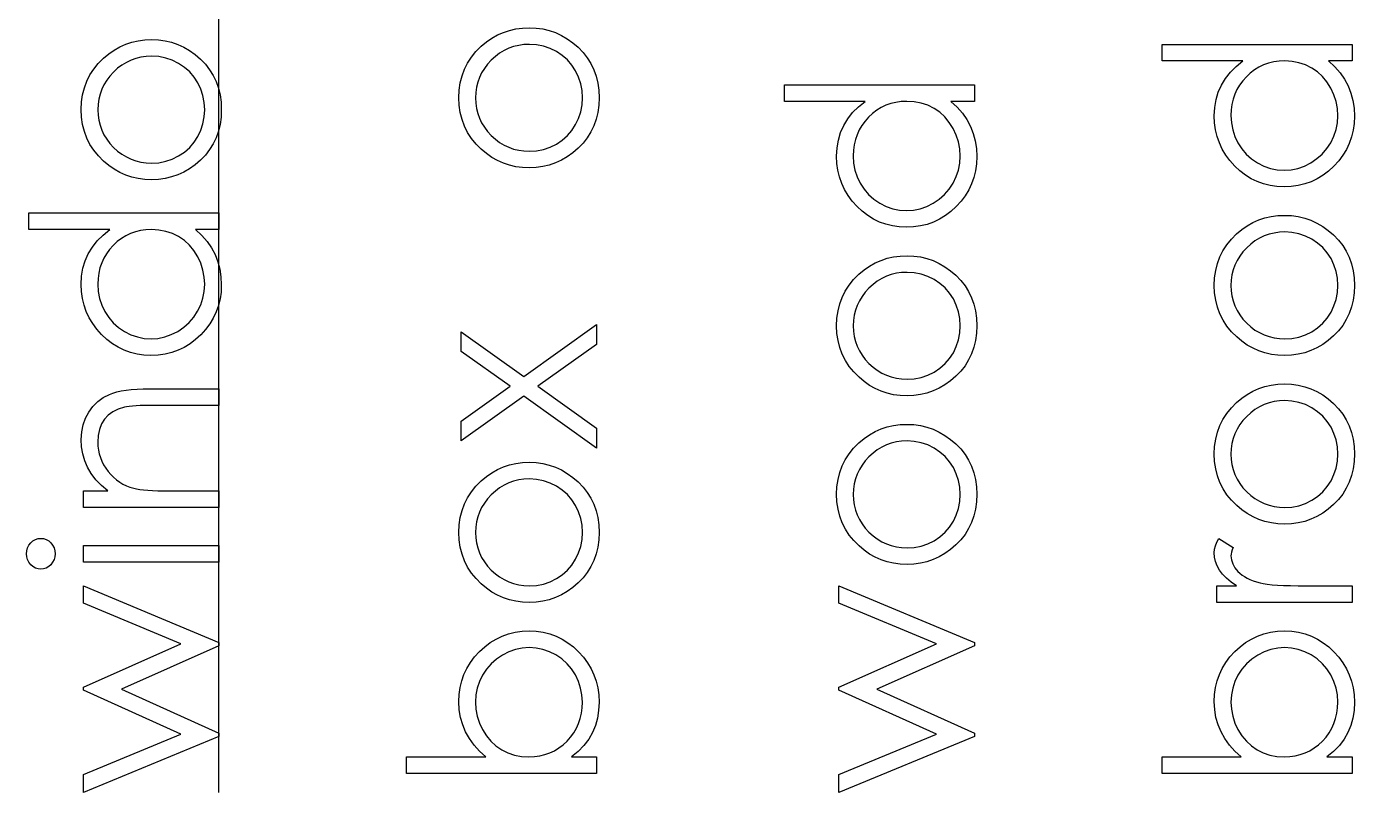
# Model space of a CAD drawing. Header units: millimetres. Extents: x -514 to -64, y 104 to 492.
# Drawn here: x -405.24 to -383.74, y 164.06 to 176.46 of the extents above; entities that cross this region are included whole.
import ezdxf

# ---------------------------------------------------------------- set-up
doc = ezdxf.new("R2010")
doc.units = ezdxf.units.MM

msp = doc.modelspace()

# ---------------------------------------------------------------- linework, layer by layer
at = {"color": 7, "linetype": 'Continuous'}
msp.add_line((-402.122, 164.056), (-402.122, 293.248), dxfattribs=at)
at = {"color": 7, "linetype": 'Continuous', "flags": 128}
for points in [[(-398.237, 175.307), (-398.232, 175.43), (-398.215, 175.547), (-398.187, 175.66), (-398.147, 175.767), (-398.096, 175.868), (-398.034, 175.964), (-397.961, 176.054), (-397.876, 176.14), (-397.876, 176.14), (-397.792, 176.21), (-397.704, 176.271), (-397.613, 176.323), (-397.517, 176.365), (-397.417, 176.398), (-397.315, 176.422), (-397.208, 176.436), (-397.097, 176.44), (-397.097, 176.44), (-396.986, 176.436), (-396.878, 176.42), (-396.774, 176.396), (-396.673, 176.361), (-396.577, 176.317), (-396.483, 176.262), (-396.393, 176.198), (-396.307, 176.123), (-396.227, 176.041), (-396.159, 175.953), (-396.101, 175.86), (-396.053, 175.761), (-396.016, 175.655), (-395.989, 175.545), (-395.974, 175.429), (-395.968, 175.307), (-395.968, 175.307), (-395.974, 175.184), (-395.989, 175.068), (-396.016, 174.957), (-396.053, 174.852), (-396.101, 174.752), (-396.159, 174.658), (-396.227, 174.571), (-396.307, 174.488), (-396.393, 174.414), (-396.483, 174.35), (-396.577, 174.295), (-396.673, 174.25), (-396.774, 174.216), (-396.878, 174.191), (-396.986, 174.176), (-397.097, 174.171), (-397.097, 174.171), (-397.207, 174.176), (-397.314, 174.19), (-397.417, 174.213), (-397.515, 174.246), (-397.611, 174.288), (-397.703, 174.34), (-397.79, 174.401), (-397.875, 174.472), (-397.875, 174.472), (-397.96, 174.557), (-398.033, 174.648), (-398.096, 174.744), (-398.147, 174.846), (-398.187, 174.953), (-398.215, 175.065), (-398.232, 175.184), (-398.238, 175.307)], [(-404.353, 175.115), (-404.348, 175.238), (-404.33, 175.355), (-404.302, 175.467), (-404.263, 175.574), (-404.212, 175.675), (-404.15, 175.771), (-404.077, 175.862), (-403.992, 175.948), (-403.992, 175.948), (-403.908, 176.018), (-403.819, 176.079), (-403.728, 176.131), (-403.632, 176.173), (-403.533, 176.206), (-403.43, 176.229), (-403.323, 176.243), (-403.212, 176.248), (-403.212, 176.248), (-403.101, 176.243), (-402.994, 176.228), (-402.89, 176.204), (-402.789, 176.169), (-402.692, 176.124), (-402.598, 176.07), (-402.509, 176.005), (-402.422, 175.931), (-402.343, 175.848), (-402.274, 175.761), (-402.216, 175.667), (-402.168, 175.568), (-402.131, 175.463), (-402.105, 175.353), (-402.089, 175.237), (-402.084, 175.115), (-402.084, 175.115), (-402.089, 174.992), (-402.105, 174.875), (-402.131, 174.765), (-402.168, 174.66), (-402.216, 174.56), (-402.274, 174.466), (-402.343, 174.378), (-402.422, 174.296), (-402.509, 174.222), (-402.598, 174.157), (-402.692, 174.103), (-402.789, 174.058), (-402.89, 174.023), (-402.994, 173.999), (-403.101, 173.984), (-403.212, 173.979), (-403.212, 173.979), (-403.322, 173.984), (-403.429, 173.997), (-403.532, 174.021), (-403.631, 174.054), (-403.726, 174.096), (-403.818, 174.148), (-403.906, 174.209), (-403.99, 174.279), (-403.99, 174.279), (-404.075, 174.365), (-404.149, 174.455), (-404.211, 174.551), (-404.262, 174.654), (-404.302, 174.761), (-404.33, 174.873), (-404.348, 174.991), (-404.353, 175.115)], [(-397.968, 175.306), (-397.964, 175.219), (-397.952, 175.134), (-397.932, 175.053), (-397.905, 174.976), (-397.869, 174.901), (-397.825, 174.829), (-397.773, 174.761), (-397.713, 174.695), (-397.647, 174.636), (-397.578, 174.584), (-397.506, 174.54), (-397.431, 174.504), (-397.352, 174.476), (-397.269, 174.457), (-397.184, 174.445), (-397.095, 174.44), (-397.095, 174.44), (-396.98, 174.448), (-396.869, 174.469), (-396.762, 174.506), (-396.659, 174.556), (-396.565, 174.619), (-396.48, 174.693), (-396.408, 174.777), (-396.348, 174.871), (-396.3, 174.972), (-396.265, 175.079), (-396.244, 175.19), (-396.238, 175.306), (-396.238, 175.306), (-396.244, 175.422), (-396.265, 175.533), (-396.3, 175.639), (-396.348, 175.74), (-396.408, 175.834), (-396.48, 175.918), (-396.565, 175.991), (-396.659, 176.054), (-396.762, 176.106), (-396.869, 176.142), (-396.98, 176.164), (-397.095, 176.171), (-397.095, 176.171), (-397.184, 176.167), (-397.269, 176.155), (-397.352, 176.135), (-397.431, 176.107), (-397.506, 176.071), (-397.578, 176.027), (-397.647, 175.975), (-397.713, 175.915), (-397.773, 175.85), (-397.825, 175.781), (-397.869, 175.71), (-397.905, 175.635), (-397.932, 175.557), (-397.952, 175.476), (-397.964, 175.392), (-397.968, 175.306)], [(-386.853, 176.171), (-383.776, 176.171), (-383.776, 176.171), (-383.776, 175.902), (-383.776, 175.902), (-384.155, 175.902), (-384.155, 175.902), (-384.054, 175.809), (-383.967, 175.711), (-383.896, 175.606), (-383.838, 175.497), (-383.794, 175.382), (-383.763, 175.262), (-383.744, 175.137), (-383.738, 175.006), (-383.738, 175.006), (-383.743, 174.89), (-383.759, 174.779), (-383.784, 174.671), (-383.821, 174.568), (-383.867, 174.469), (-383.925, 174.374), (-383.992, 174.284), (-384.07, 174.198), (-384.155, 174.119), (-384.245, 174.051), (-384.339, 173.994), (-384.438, 173.947), (-384.542, 173.91), (-384.649, 173.884), (-384.762, 173.869), (-384.878, 173.863), (-384.878, 173.863), (-384.992, 173.869), (-385.103, 173.884), (-385.209, 173.911), (-385.311, 173.948), (-385.408, 173.996), (-385.501, 174.053), (-385.591, 174.122), (-385.676, 174.201), (-385.753, 174.288), (-385.821, 174.379), (-385.878, 174.474), (-385.924, 174.574), (-385.961, 174.678), (-385.986, 174.786), (-386.001, 174.898), (-386.007, 175.015), (-386.007, 175.015), (-386, 175.149), (-385.978, 175.276), (-385.942, 175.397), (-385.891, 175.511), (-385.826, 175.619), (-385.747, 175.72), (-385.652, 175.814), (-385.544, 175.902), (-385.544, 175.902), (-386.853, 175.902), (-386.853, 175.902), (-386.853, 176.171)], [(-404.084, 175.113), (-404.08, 175.026), (-404.068, 174.942), (-404.048, 174.861), (-404.02, 174.783), (-403.984, 174.708), (-403.94, 174.637), (-403.888, 174.568), (-403.828, 174.503), (-403.763, 174.443), (-403.694, 174.392), (-403.622, 174.348), (-403.546, 174.312), (-403.467, 174.284), (-403.385, 174.264), (-403.3, 174.252), (-403.211, 174.248), (-403.211, 174.248), (-403.096, 174.255), (-402.985, 174.277), (-402.878, 174.314), (-402.775, 174.364), (-402.68, 174.427), (-402.596, 174.501), (-402.524, 174.585), (-402.463, 174.678), (-402.415, 174.78), (-402.381, 174.886), (-402.36, 174.997), (-402.353, 175.113), (-402.353, 175.113), (-402.36, 175.229), (-402.381, 175.341), (-402.415, 175.446), (-402.463, 175.548), (-402.524, 175.642), (-402.596, 175.726), (-402.68, 175.799), (-402.775, 175.862), (-402.878, 175.913), (-402.985, 175.95), (-403.096, 175.972), (-403.211, 175.979), (-403.211, 175.979), (-403.3, 175.975), (-403.385, 175.963), (-403.467, 175.943), (-403.546, 175.915), (-403.622, 175.879), (-403.694, 175.835), (-403.763, 175.783), (-403.828, 175.723), (-403.888, 175.657), (-403.94, 175.589), (-403.984, 175.517), (-404.02, 175.443), (-404.048, 175.365), (-404.068, 175.284), (-404.08, 175.2), (-404.084, 175.113)], [(-385.737, 175.018), (-385.73, 174.901), (-385.709, 174.788), (-385.674, 174.679), (-385.625, 174.576), (-385.562, 174.479), (-385.489, 174.393), (-385.403, 174.318), (-385.307, 174.252), (-385.204, 174.2), (-385.097, 174.163), (-384.988, 174.14), (-384.875, 174.133), (-384.875, 174.133), (-384.763, 174.14), (-384.654, 174.163), (-384.548, 174.201), (-384.443, 174.253), (-384.346, 174.32), (-384.259, 174.395), (-384.185, 174.482), (-384.122, 174.579), (-384.071, 174.683), (-384.036, 174.79), (-384.014, 174.901), (-384.007, 175.016), (-384.007, 175.016), (-384.014, 175.133), (-384.035, 175.246), (-384.071, 175.356), (-384.121, 175.463), (-384.183, 175.562), (-384.255, 175.65), (-384.337, 175.725), (-384.429, 175.788), (-384.53, 175.838), (-384.636, 175.874), (-384.748, 175.895), (-384.867, 175.902), (-384.867, 175.902), (-384.958, 175.898), (-385.045, 175.886), (-385.129, 175.866), (-385.208, 175.838), (-385.284, 175.802), (-385.356, 175.758), (-385.424, 175.707), (-385.488, 175.646), (-385.546, 175.581), (-385.598, 175.512), (-385.64, 175.439), (-385.675, 175.362), (-385.703, 175.282), (-385.722, 175.198), (-385.734, 175.11), (-385.738, 175.018)], [(-392.968, 175.517), (-389.891, 175.517), (-389.891, 175.517), (-389.891, 175.248), (-389.891, 175.248), (-390.271, 175.248), (-390.271, 175.248), (-390.17, 175.155), (-390.083, 175.057), (-390.011, 174.952), (-389.953, 174.843), (-389.909, 174.728), (-389.878, 174.609), (-389.859, 174.483), (-389.853, 174.353), (-389.853, 174.353), (-389.858, 174.237), (-389.874, 174.125), (-389.9, 174.017), (-389.936, 173.914), (-389.983, 173.815), (-390.04, 173.72), (-390.107, 173.63), (-390.185, 173.544), (-390.271, 173.466), (-390.36, 173.398), (-390.455, 173.341), (-390.554, 173.293), (-390.657, 173.256), (-390.765, 173.231), (-390.877, 173.215), (-390.994, 173.21), (-390.994, 173.21), (-391.108, 173.215), (-391.218, 173.231), (-391.324, 173.257), (-391.426, 173.294), (-391.524, 173.342), (-391.617, 173.399), (-391.706, 173.468), (-391.791, 173.547), (-391.869, 173.634), (-391.936, 173.725), (-391.993, 173.82), (-392.039, 173.92), (-392.076, 174.024), (-392.102, 174.132), (-392.117, 174.244), (-392.122, 174.361), (-392.122, 174.361), (-392.115, 174.495), (-392.093, 174.622), (-392.057, 174.743), (-392.007, 174.857), (-391.941, 174.965), (-391.862, 175.067), (-391.768, 175.16), (-391.659, 175.248), (-391.659, 175.248), (-392.968, 175.248), (-392.968, 175.248), (-392.968, 175.517)], [(-391.853, 174.365), (-391.846, 174.247), (-391.825, 174.134), (-391.789, 174.026), (-391.74, 173.922), (-391.678, 173.826), (-391.604, 173.74), (-391.519, 173.664), (-391.423, 173.598), (-391.319, 173.546), (-391.212, 173.509), (-391.103, 173.486), (-390.991, 173.479), (-390.991, 173.479), (-390.879, 173.487), (-390.769, 173.509), (-390.663, 173.547), (-390.559, 173.6), (-390.461, 173.666), (-390.375, 173.741), (-390.3, 173.828), (-390.237, 173.925), (-390.187, 174.029), (-390.151, 174.136), (-390.129, 174.247), (-390.122, 174.362), (-390.122, 174.362), (-390.129, 174.479), (-390.15, 174.592), (-390.187, 174.702), (-390.236, 174.809), (-390.298, 174.908), (-390.37, 174.996), (-390.452, 175.071), (-390.545, 175.134), (-390.645, 175.184), (-390.751, 175.22), (-390.864, 175.241), (-390.983, 175.248), (-390.983, 175.248), (-391.074, 175.244), (-391.161, 175.232), (-391.244, 175.212), (-391.324, 175.184), (-391.399, 175.148), (-391.471, 175.104), (-391.539, 175.053), (-391.604, 174.993), (-391.662, 174.927), (-391.713, 174.858), (-391.756, 174.785), (-391.79, 174.708), (-391.818, 174.628), (-391.837, 174.544), (-391.849, 174.456), (-391.853, 174.365)], [(-405.199, 173.44), (-402.122, 173.44), (-402.122, 173.44), (-402.122, 173.171), (-402.122, 173.171), (-402.501, 173.171), (-402.501, 173.171), (-402.4, 173.078), (-402.313, 172.98), (-402.242, 172.875), (-402.184, 172.766), (-402.14, 172.651), (-402.109, 172.532), (-402.09, 172.406), (-402.084, 172.276), (-402.084, 172.276), (-402.089, 172.16), (-402.105, 172.048), (-402.131, 171.94), (-402.167, 171.837), (-402.214, 171.738), (-402.271, 171.643), (-402.338, 171.553), (-402.416, 171.467), (-402.501, 171.389), (-402.591, 171.321), (-402.685, 171.264), (-402.784, 171.216), (-402.888, 171.179), (-402.995, 171.154), (-403.108, 171.138), (-403.224, 171.133), (-403.224, 171.133), (-403.339, 171.138), (-403.449, 171.154), (-403.555, 171.18), (-403.657, 171.217), (-403.754, 171.265), (-403.848, 171.323), (-403.937, 171.391), (-404.022, 171.47), (-404.099, 171.557), (-404.167, 171.648), (-404.224, 171.743), (-404.27, 171.843), (-404.307, 171.947), (-404.333, 172.055), (-404.348, 172.167), (-404.353, 172.284), (-404.353, 172.284), (-404.346, 172.418), (-404.324, 172.545), (-404.288, 172.666), (-404.238, 172.78), (-404.172, 172.888), (-404.093, 172.99), (-403.998, 173.083), (-403.89, 173.171), (-403.89, 173.171), (-405.199, 173.171), (-405.199, 173.171), (-405.199, 173.44)], [(-386.007, 172.268), (-386.001, 172.392), (-385.984, 172.509), (-385.956, 172.621), (-385.917, 172.728), (-385.866, 172.829), (-385.804, 172.925), (-385.73, 173.016), (-385.646, 173.101), (-385.646, 173.101), (-385.562, 173.172), (-385.473, 173.233), (-385.382, 173.285), (-385.286, 173.327), (-385.187, 173.36), (-385.084, 173.383), (-384.977, 173.397), (-384.866, 173.402), (-384.866, 173.402), (-384.755, 173.397), (-384.647, 173.382), (-384.543, 173.357), (-384.443, 173.323), (-384.346, 173.278), (-384.252, 173.223), (-384.162, 173.159), (-384.076, 173.085), (-383.997, 173.002), (-383.928, 172.914), (-383.87, 172.821), (-383.822, 172.722), (-383.785, 172.617), (-383.759, 172.506), (-383.743, 172.39), (-383.738, 172.268), (-383.738, 172.268), (-383.743, 172.146), (-383.759, 172.029), (-383.785, 171.919), (-383.822, 171.814), (-383.87, 171.714), (-383.928, 171.62), (-383.997, 171.532), (-384.076, 171.45), (-384.162, 171.375), (-384.252, 171.311), (-384.346, 171.256), (-384.443, 171.212), (-384.543, 171.177), (-384.647, 171.152), (-384.755, 171.137), (-384.866, 171.133), (-384.866, 171.133), (-384.976, 171.137), (-385.083, 171.151), (-385.186, 171.175), (-385.284, 171.208), (-385.38, 171.25), (-385.472, 171.301), (-385.56, 171.363), (-385.644, 171.433), (-385.644, 171.433), (-385.729, 171.518), (-385.803, 171.609), (-385.865, 171.705), (-385.916, 171.808), (-385.956, 171.914), (-385.984, 172.027), (-386.001, 172.145), (-386.007, 172.268)], [(-404.084, 172.288), (-404.077, 172.17), (-404.056, 172.057), (-404.02, 171.949), (-403.971, 171.845), (-403.908, 171.749), (-403.835, 171.663), (-403.75, 171.587), (-403.653, 171.521), (-403.55, 171.469), (-403.443, 171.432), (-403.334, 171.409), (-403.221, 171.402), (-403.221, 171.402), (-403.11, 171.41), (-403, 171.432), (-402.894, 171.47), (-402.789, 171.523), (-402.692, 171.589), (-402.605, 171.664), (-402.531, 171.751), (-402.468, 171.848), (-402.417, 171.952), (-402.382, 172.059), (-402.36, 172.17), (-402.353, 172.285), (-402.353, 172.285), (-402.36, 172.402), (-402.381, 172.515), (-402.417, 172.625), (-402.467, 172.732), (-402.529, 172.832), (-402.601, 172.919), (-402.683, 172.994), (-402.775, 173.057), (-402.876, 173.107), (-402.982, 173.143), (-403.095, 173.164), (-403.214, 173.171), (-403.214, 173.171), (-403.304, 173.167), (-403.391, 173.155), (-403.475, 173.135), (-403.554, 173.107), (-403.63, 173.071), (-403.702, 173.027), (-403.77, 172.976), (-403.834, 172.916), (-403.893, 172.85), (-403.944, 172.781), (-403.986, 172.708), (-404.021, 172.631), (-404.049, 172.551), (-404.068, 172.467), (-404.08, 172.379), (-404.084, 172.288)], [(-385.737, 172.267), (-385.733, 172.18), (-385.721, 172.096), (-385.702, 172.015), (-385.674, 171.937), (-385.638, 171.862), (-385.594, 171.791), (-385.542, 171.722), (-385.482, 171.657), (-385.417, 171.597), (-385.348, 171.545), (-385.275, 171.502), (-385.2, 171.466), (-385.121, 171.438), (-385.039, 171.418), (-384.953, 171.406), (-384.864, 171.402), (-384.864, 171.402), (-384.75, 171.409), (-384.638, 171.431), (-384.531, 171.467), (-384.429, 171.518), (-384.334, 171.581), (-384.25, 171.655), (-384.178, 171.738), (-384.117, 171.832), (-384.069, 171.934), (-384.034, 172.04), (-384.013, 172.151), (-384.007, 172.267), (-384.007, 172.267), (-384.013, 172.383), (-384.034, 172.494), (-384.069, 172.6), (-384.117, 172.702), (-384.178, 172.795), (-384.25, 172.88), (-384.334, 172.953), (-384.429, 173.016), (-384.531, 173.067), (-384.638, 173.104), (-384.75, 173.125), (-384.864, 173.133), (-384.864, 173.133), (-384.953, 173.128), (-385.039, 173.116), (-385.121, 173.097), (-385.2, 173.069), (-385.275, 173.033), (-385.348, 172.988), (-385.417, 172.937), (-385.482, 172.877), (-385.542, 172.811), (-385.594, 172.743), (-385.638, 172.671), (-385.674, 172.597), (-385.702, 172.518), (-385.721, 172.438), (-385.733, 172.354), (-385.738, 172.267)], [(-392.122, 171.615), (-392.117, 171.738), (-392.099, 171.855), (-392.071, 171.967), (-392.032, 172.074), (-391.981, 172.175), (-391.919, 172.271), (-391.846, 172.362), (-391.761, 172.448), (-391.761, 172.448), (-391.677, 172.518), (-391.589, 172.579), (-391.497, 172.631), (-391.402, 172.673), (-391.302, 172.706), (-391.199, 172.729), (-391.092, 172.743), (-390.982, 172.748), (-390.982, 172.748), (-390.87, 172.743), (-390.763, 172.728), (-390.659, 172.704), (-390.558, 172.669), (-390.461, 172.624), (-390.367, 172.57), (-390.278, 172.505), (-390.191, 172.431), (-390.112, 172.348), (-390.043, 172.261), (-389.985, 172.167), (-389.938, 172.068), (-389.9, 171.963), (-389.874, 171.853), (-389.858, 171.737), (-389.853, 171.615), (-389.853, 171.615), (-389.858, 171.492), (-389.874, 171.375), (-389.9, 171.265), (-389.938, 171.16), (-389.985, 171.06), (-390.043, 170.966), (-390.112, 170.878), (-390.191, 170.796), (-390.278, 170.722), (-390.367, 170.657), (-390.461, 170.603), (-390.558, 170.558), (-390.659, 170.523), (-390.763, 170.499), (-390.87, 170.484), (-390.982, 170.479), (-390.982, 170.479), (-391.092, 170.484), (-391.199, 170.497), (-391.301, 170.521), (-391.4, 170.554), (-391.495, 170.596), (-391.587, 170.648), (-391.675, 170.709), (-391.759, 170.779), (-391.759, 170.779), (-391.845, 170.865), (-391.918, 170.955), (-391.98, 171.051), (-392.031, 171.154), (-392.071, 171.261), (-392.099, 171.373), (-392.117, 171.491), (-392.122, 171.615)], [(-391.853, 171.613), (-391.849, 171.526), (-391.837, 171.442), (-391.817, 171.361), (-391.789, 171.283), (-391.753, 171.208), (-391.709, 171.137), (-391.658, 171.068), (-391.598, 171.003), (-391.532, 170.943), (-391.463, 170.892), (-391.391, 170.848), (-391.315, 170.812), (-391.236, 170.784), (-391.154, 170.764), (-391.069, 170.752), (-390.98, 170.748), (-390.98, 170.748), (-390.865, 170.755), (-390.754, 170.777), (-390.647, 170.814), (-390.544, 170.864), (-390.449, 170.927), (-390.365, 171.001), (-390.293, 171.085), (-390.232, 171.178), (-390.184, 171.28), (-390.15, 171.386), (-390.129, 171.497), (-390.122, 171.613), (-390.122, 171.613), (-390.129, 171.729), (-390.15, 171.841), (-390.184, 171.946), (-390.232, 172.048), (-390.293, 172.142), (-390.365, 172.226), (-390.449, 172.299), (-390.544, 172.362), (-390.647, 172.413), (-390.754, 172.45), (-390.865, 172.472), (-390.98, 172.479), (-390.98, 172.479), (-391.069, 172.475), (-391.154, 172.463), (-391.236, 172.443), (-391.315, 172.415), (-391.391, 172.379), (-391.463, 172.335), (-391.532, 172.283), (-391.598, 172.223), (-391.658, 172.157), (-391.709, 172.089), (-391.753, 172.017), (-391.789, 171.943), (-391.817, 171.865), (-391.837, 171.784), (-391.849, 171.7), (-391.853, 171.613)], [(-398.199, 169.748), (-398.199, 170.068), (-398.199, 170.068), (-397.408, 170.633), (-397.408, 170.633), (-398.199, 171.197), (-398.199, 171.197), (-398.199, 171.517), (-398.199, 171.517), (-397.184, 170.793), (-397.184, 170.793), (-396.007, 171.633), (-396.007, 171.633), (-396.007, 171.312), (-396.007, 171.312), (-396.959, 170.633), (-396.959, 170.633), (-396.007, 169.953), (-396.007, 169.953), (-396.007, 169.633), (-396.007, 169.633), (-397.184, 170.473), (-397.184, 170.473), (-398.199, 169.748)], [(-404.315, 168.671), (-404.315, 168.94), (-404.315, 168.94), (-403.919, 168.94), (-403.919, 168.94), (-404.025, 169.029), (-404.115, 169.121), (-404.19, 169.219), (-404.25, 169.321), (-404.295, 169.427), (-404.327, 169.538), (-404.346, 169.654), (-404.353, 169.774), (-404.353, 169.774), (-404.345, 169.896), (-404.322, 170.01), (-404.283, 170.117), (-404.229, 170.217), (-404.162, 170.307), (-404.084, 170.385), (-403.995, 170.45), (-403.896, 170.502), (-403.839, 170.524), (-403.776, 170.542), (-403.705, 170.558), (-403.627, 170.571), (-403.542, 170.581), (-403.449, 170.588), (-403.349, 170.593), (-403.242, 170.594), (-403.242, 170.594), (-402.122, 170.594), (-402.122, 170.594), (-402.122, 170.325), (-402.122, 170.325), (-403.153, 170.325), (-403.153, 170.325), (-403.243, 170.324), (-403.325, 170.323), (-403.399, 170.321), (-403.465, 170.317), (-403.524, 170.312), (-403.574, 170.307), (-403.617, 170.3), (-403.652, 170.293), (-403.652, 170.293), (-403.753, 170.262), (-403.84, 170.22), (-403.915, 170.166), (-403.976, 170.1), (-404.023, 170.023), (-404.057, 169.936), (-404.077, 169.837), (-404.084, 169.728), (-404.084, 169.728), (-404.081, 169.663), (-404.074, 169.6), (-404.06, 169.538), (-404.042, 169.478), (-404.018, 169.42), (-403.99, 169.363), (-403.956, 169.309), (-403.917, 169.256), (-403.873, 169.206), (-403.828, 169.161), (-403.78, 169.12), (-403.73, 169.083), (-403.677, 169.051), (-403.622, 169.024), (-403.563, 169), (-403.503, 168.982), (-403.503, 168.982), (-403.459, 168.972), (-403.406, 168.964), (-403.345, 168.957), (-403.275, 168.951), (-403.198, 168.946), (-403.112, 168.943), (-403.018, 168.941), (-402.915, 168.94), (-402.915, 168.94), (-402.122, 168.94), (-402.122, 168.94), (-402.122, 168.671), (-402.122, 168.671), (-404.315, 168.671)], [(-386.007, 169.538), (-386.001, 169.661), (-385.984, 169.778), (-385.956, 169.89), (-385.917, 169.997), (-385.866, 170.098), (-385.804, 170.195), (-385.73, 170.285), (-385.646, 170.371), (-385.646, 170.371), (-385.562, 170.441), (-385.473, 170.502), (-385.382, 170.554), (-385.286, 170.596), (-385.187, 170.629), (-385.084, 170.652), (-384.977, 170.666), (-384.866, 170.671), (-384.866, 170.671), (-384.755, 170.666), (-384.647, 170.651), (-384.543, 170.627), (-384.443, 170.592), (-384.346, 170.547), (-384.252, 170.493), (-384.162, 170.428), (-384.076, 170.354), (-383.997, 170.271), (-383.928, 170.184), (-383.87, 170.091), (-383.822, 169.991), (-383.785, 169.886), (-383.759, 169.776), (-383.743, 169.66), (-383.738, 169.538), (-383.738, 169.538), (-383.743, 169.415), (-383.759, 169.298), (-383.785, 169.188), (-383.822, 169.083), (-383.87, 168.983), (-383.928, 168.889), (-383.997, 168.801), (-384.076, 168.719), (-384.162, 168.645), (-384.252, 168.58), (-384.346, 168.526), (-384.443, 168.481), (-384.543, 168.446), (-384.647, 168.422), (-384.755, 168.407), (-384.866, 168.402), (-384.866, 168.402), (-384.976, 168.407), (-385.083, 168.42), (-385.186, 168.444), (-385.284, 168.477), (-385.38, 168.519), (-385.472, 168.571), (-385.56, 168.632), (-385.644, 168.702), (-385.644, 168.702), (-385.729, 168.788), (-385.803, 168.878), (-385.865, 168.975), (-385.916, 169.077), (-385.956, 169.184), (-385.984, 169.296), (-386.001, 169.414), (-386.007, 169.538)], [(-385.737, 169.536), (-385.733, 169.449), (-385.721, 169.365), (-385.702, 169.284), (-385.674, 169.207), (-385.638, 169.131), (-385.594, 169.06), (-385.542, 168.991), (-385.482, 168.926), (-385.417, 168.866), (-385.348, 168.815), (-385.275, 168.771), (-385.2, 168.735), (-385.121, 168.707), (-385.039, 168.687), (-384.953, 168.675), (-384.864, 168.671), (-384.864, 168.671), (-384.75, 168.678), (-384.638, 168.7), (-384.531, 168.737), (-384.429, 168.787), (-384.334, 168.85), (-384.25, 168.924), (-384.178, 169.008), (-384.117, 169.101), (-384.069, 169.203), (-384.034, 169.309), (-384.013, 169.42), (-384.007, 169.536), (-384.007, 169.536), (-384.013, 169.652), (-384.034, 169.764), (-384.069, 169.869), (-384.117, 169.971), (-384.178, 170.065), (-384.25, 170.149), (-384.334, 170.222), (-384.429, 170.285), (-384.531, 170.336), (-384.638, 170.373), (-384.75, 170.395), (-384.864, 170.402), (-384.864, 170.402), (-384.953, 170.398), (-385.039, 170.386), (-385.121, 170.366), (-385.2, 170.338), (-385.275, 170.302), (-385.348, 170.258), (-385.417, 170.206), (-385.482, 170.146), (-385.542, 170.08), (-385.594, 170.012), (-385.638, 169.94), (-385.674, 169.866), (-385.702, 169.788), (-385.721, 169.707), (-385.733, 169.623), (-385.738, 169.536)], [(-392.122, 168.884), (-392.117, 169.007), (-392.099, 169.124), (-392.071, 169.237), (-392.032, 169.344), (-391.981, 169.445), (-391.919, 169.541), (-391.846, 169.631), (-391.761, 169.717), (-391.761, 169.717), (-391.677, 169.787), (-391.589, 169.848), (-391.497, 169.9), (-391.402, 169.942), (-391.302, 169.975), (-391.199, 169.999), (-391.092, 170.012), (-390.982, 170.017), (-390.982, 170.017), (-390.87, 170.012), (-390.763, 169.997), (-390.659, 169.973), (-390.558, 169.938), (-390.461, 169.893), (-390.367, 169.839), (-390.278, 169.774), (-390.191, 169.7), (-390.112, 169.618), (-390.043, 169.53), (-389.985, 169.437), (-389.938, 169.338), (-389.9, 169.232), (-389.874, 169.122), (-389.858, 169.006), (-389.853, 168.884), (-389.853, 168.884), (-389.858, 168.761), (-389.874, 168.645), (-389.9, 168.534), (-389.938, 168.429), (-389.985, 168.329), (-390.043, 168.235), (-390.112, 168.148), (-390.191, 168.065), (-390.278, 167.991), (-390.367, 167.926), (-390.461, 167.872), (-390.558, 167.827), (-390.659, 167.792), (-390.763, 167.768), (-390.87, 167.753), (-390.982, 167.748), (-390.982, 167.748), (-391.092, 167.753), (-391.199, 167.767), (-391.301, 167.79), (-391.4, 167.823), (-391.495, 167.865), (-391.587, 167.917), (-391.675, 167.978), (-391.759, 168.048), (-391.759, 168.048), (-391.845, 168.134), (-391.918, 168.225), (-391.98, 168.321), (-392.031, 168.423), (-392.071, 168.53), (-392.099, 168.642), (-392.117, 168.761), (-392.122, 168.884)], [(-391.853, 168.883), (-391.849, 168.795), (-391.837, 168.711), (-391.817, 168.63), (-391.789, 168.553), (-391.753, 168.478), (-391.709, 168.406), (-391.658, 168.338), (-391.598, 168.272), (-391.532, 168.213), (-391.463, 168.161), (-391.391, 168.117), (-391.315, 168.081), (-391.236, 168.053), (-391.154, 168.033), (-391.069, 168.021), (-390.98, 168.017), (-390.98, 168.017), (-390.865, 168.024), (-390.754, 168.046), (-390.647, 168.083), (-390.544, 168.133), (-390.449, 168.196), (-390.365, 168.27), (-390.293, 168.354), (-390.232, 168.448), (-390.184, 168.549), (-390.15, 168.655), (-390.129, 168.767), (-390.122, 168.883), (-390.122, 168.883), (-390.129, 168.999), (-390.15, 169.11), (-390.184, 169.216), (-390.232, 169.317), (-390.293, 169.411), (-390.365, 169.495), (-390.449, 169.568), (-390.544, 169.631), (-390.647, 169.683), (-390.754, 169.719), (-390.865, 169.741), (-390.98, 169.748), (-390.98, 169.748), (-391.069, 169.744), (-391.154, 169.732), (-391.236, 169.712), (-391.315, 169.684), (-391.391, 169.648), (-391.463, 169.604), (-391.532, 169.552), (-391.598, 169.492), (-391.658, 169.426), (-391.709, 169.358), (-391.753, 169.286), (-391.789, 169.212), (-391.817, 169.134), (-391.837, 169.053), (-391.849, 168.969), (-391.853, 168.883)], [(-398.237, 168.268), (-398.232, 168.392), (-398.215, 168.509), (-398.187, 168.621), (-398.147, 168.728), (-398.096, 168.829), (-398.034, 168.925), (-397.961, 169.016), (-397.876, 169.101), (-397.876, 169.101), (-397.792, 169.172), (-397.704, 169.233), (-397.613, 169.285), (-397.517, 169.327), (-397.417, 169.36), (-397.315, 169.383), (-397.208, 169.397), (-397.097, 169.402), (-397.097, 169.402), (-396.986, 169.397), (-396.878, 169.382), (-396.774, 169.357), (-396.673, 169.323), (-396.577, 169.278), (-396.483, 169.223), (-396.393, 169.159), (-396.307, 169.085), (-396.227, 169.002), (-396.159, 168.914), (-396.101, 168.821), (-396.053, 168.722), (-396.016, 168.617), (-395.989, 168.506), (-395.974, 168.39), (-395.968, 168.268), (-395.968, 168.268), (-395.974, 168.146), (-395.989, 168.029), (-396.016, 167.919), (-396.053, 167.814), (-396.101, 167.714), (-396.159, 167.62), (-396.227, 167.532), (-396.307, 167.45), (-396.393, 167.375), (-396.483, 167.311), (-396.577, 167.256), (-396.673, 167.212), (-396.774, 167.177), (-396.878, 167.152), (-396.986, 167.137), (-397.097, 167.133), (-397.097, 167.133), (-397.207, 167.137), (-397.314, 167.151), (-397.417, 167.175), (-397.515, 167.208), (-397.611, 167.25), (-397.703, 167.301), (-397.79, 167.363), (-397.875, 167.433), (-397.875, 167.433), (-397.96, 167.518), (-398.033, 167.609), (-398.096, 167.705), (-398.147, 167.808), (-398.187, 167.914), (-398.215, 168.027), (-398.232, 168.145), (-398.238, 168.268)], [(-397.968, 168.267), (-397.964, 168.18), (-397.952, 168.096), (-397.932, 168.015), (-397.905, 167.937), (-397.869, 167.862), (-397.825, 167.791), (-397.773, 167.722), (-397.713, 167.657), (-397.647, 167.597), (-397.578, 167.545), (-397.506, 167.502), (-397.431, 167.466), (-397.352, 167.438), (-397.269, 167.418), (-397.184, 167.406), (-397.095, 167.402), (-397.095, 167.402), (-396.98, 167.409), (-396.869, 167.431), (-396.762, 167.467), (-396.659, 167.518), (-396.565, 167.581), (-396.48, 167.655), (-396.408, 167.738), (-396.348, 167.832), (-396.3, 167.934), (-396.265, 168.04), (-396.244, 168.151), (-396.238, 168.267), (-396.238, 168.267), (-396.244, 168.383), (-396.265, 168.494), (-396.3, 168.6), (-396.348, 168.702), (-396.408, 168.795), (-396.48, 168.88), (-396.565, 168.953), (-396.659, 169.016), (-396.762, 169.067), (-396.869, 169.104), (-396.98, 169.125), (-397.095, 169.133), (-397.095, 169.133), (-397.184, 169.128), (-397.269, 169.116), (-397.352, 169.097), (-397.431, 169.069), (-397.506, 169.033), (-397.578, 168.988), (-397.647, 168.937), (-397.713, 168.877), (-397.773, 168.811), (-397.825, 168.743), (-397.869, 168.671), (-397.905, 168.597), (-397.932, 168.518), (-397.952, 168.438), (-397.964, 168.354), (-397.968, 168.267)], [(-405.237, 167.92), (-405.233, 167.97), (-405.221, 168.016), (-405.199, 168.059), (-405.17, 168.097), (-405.134, 168.13), (-405.095, 168.152), (-405.052, 168.166), (-405.006, 168.171), (-405.006, 168.171), (-404.961, 168.166), (-404.918, 168.152), (-404.879, 168.13), (-404.844, 168.097), (-404.815, 168.059), (-404.793, 168.016), (-404.78, 167.97), (-404.776, 167.92), (-404.776, 167.92), (-404.78, 167.871), (-404.793, 167.826), (-404.815, 167.783), (-404.844, 167.744), (-404.879, 167.713), (-404.918, 167.69), (-404.961, 167.676), (-405.006, 167.671), (-405.006, 167.671), (-405.052, 167.676), (-405.095, 167.69), (-405.134, 167.713), (-405.17, 167.744), (-405.199, 167.783), (-405.221, 167.826), (-405.233, 167.871), (-405.238, 167.92)], [(-385.968, 167.133), (-385.968, 167.402), (-385.968, 167.402), (-385.646, 167.402), (-385.646, 167.402), (-385.735, 167.463), (-385.81, 167.526), (-385.873, 167.591), (-385.922, 167.657), (-385.959, 167.725), (-385.986, 167.794), (-386.001, 167.865), (-386.007, 167.937), (-386.007, 167.937), (-386.002, 167.993), (-385.988, 168.05), (-385.965, 168.11), (-385.932, 168.171), (-385.932, 168.171), (-385.699, 168.023), (-385.699, 168.023), (-385.715, 167.984), (-385.728, 167.948), (-385.735, 167.915), (-385.738, 167.886), (-385.738, 167.886), (-385.73, 167.821), (-385.709, 167.758), (-385.673, 167.696), (-385.623, 167.634), (-385.592, 167.605), (-385.557, 167.577), (-385.518, 167.552), (-385.476, 167.528), (-385.429, 167.506), (-385.378, 167.485), (-385.324, 167.467), (-385.265, 167.45), (-385.265, 167.45), (-385.213, 167.439), (-385.148, 167.429), (-385.072, 167.42), (-384.984, 167.414), (-384.884, 167.408), (-384.772, 167.405), (-384.649, 167.402), (-384.513, 167.402), (-384.513, 167.402), (-383.776, 167.402), (-383.776, 167.402), (-383.776, 167.133), (-383.776, 167.133), (-385.968, 167.133)], [(-404.315, 167.786), (-404.315, 168.056), (-404.315, 168.056), (-402.122, 168.056), (-402.122, 168.056), (-402.122, 167.786), (-402.122, 167.786), (-404.315, 167.786)], [(-404.315, 164.056), (-404.315, 164.345), (-404.315, 164.345), (-402.738, 164.998), (-402.738, 164.998), (-404.315, 165.714), (-404.315, 165.714), (-404.315, 165.759), (-404.315, 165.759), (-402.738, 166.46), (-402.738, 166.46), (-404.315, 167.119), (-404.315, 167.119), (-404.315, 167.402), (-404.315, 167.402), (-402.122, 166.485), (-402.122, 166.485), (-402.122, 166.429), (-402.122, 166.429), (-403.699, 165.729), (-403.699, 165.729), (-402.122, 165.014), (-402.122, 165.014), (-402.122, 164.964), (-402.122, 164.964), (-404.315, 164.056)], [(-392.084, 164.056), (-392.084, 164.345), (-392.084, 164.345), (-390.507, 164.998), (-390.507, 164.998), (-392.084, 165.714), (-392.084, 165.714), (-392.084, 165.759), (-392.084, 165.759), (-390.507, 166.46), (-390.507, 166.46), (-392.084, 167.119), (-392.084, 167.119), (-392.084, 167.402), (-392.084, 167.402), (-389.891, 166.485), (-389.891, 166.485), (-389.891, 166.429), (-389.891, 166.429), (-391.468, 165.729), (-391.468, 165.729), (-389.891, 165.014), (-389.891, 165.014), (-389.891, 164.964), (-389.891, 164.964), (-392.084, 164.056)], [(-396.007, 164.363), (-399.084, 164.363), (-399.084, 164.363), (-399.084, 164.633), (-399.084, 164.633), (-397.801, 164.633), (-397.801, 164.633), (-397.904, 164.726), (-397.992, 164.824), (-398.068, 164.928), (-398.129, 165.036), (-398.176, 165.151), (-398.211, 165.271), (-398.231, 165.396), (-398.238, 165.527), (-398.238, 165.527), (-398.232, 165.643), (-398.217, 165.755), (-398.191, 165.863), (-398.155, 165.966), (-398.108, 166.065), (-398.051, 166.16), (-397.983, 166.25), (-397.905, 166.336), (-397.82, 166.414), (-397.73, 166.482), (-397.636, 166.54), (-397.537, 166.588), (-397.435, 166.624), (-397.327, 166.65), (-397.215, 166.666), (-397.099, 166.671), (-397.099, 166.671), (-396.984, 166.666), (-396.873, 166.65), (-396.767, 166.624), (-396.665, 166.586), (-396.567, 166.539), (-396.474, 166.481), (-396.384, 166.412), (-396.3, 166.333), (-396.222, 166.246), (-396.155, 166.155), (-396.098, 166.06), (-396.051, 165.96), (-396.015, 165.856), (-395.989, 165.748), (-395.974, 165.635), (-395.968, 165.518), (-395.968, 165.518), (-395.975, 165.385), (-395.995, 165.258), (-396.028, 165.138), (-396.075, 165.024), (-396.135, 164.916), (-396.212, 164.815), (-396.304, 164.721), (-396.412, 164.633), (-396.412, 164.633), (-396.007, 164.633), (-396.007, 164.633), (-396.007, 164.363)], [(-383.776, 164.363), (-386.853, 164.363), (-386.853, 164.363), (-386.853, 164.633), (-386.853, 164.633), (-385.571, 164.633), (-385.571, 164.633), (-385.673, 164.726), (-385.762, 164.824), (-385.837, 164.928), (-385.898, 165.036), (-385.946, 165.151), (-385.98, 165.271), (-386, 165.396), (-386.007, 165.527), (-386.007, 165.527), (-386.001, 165.643), (-385.986, 165.755), (-385.96, 165.863), (-385.924, 165.966), (-385.877, 166.065), (-385.82, 166.16), (-385.753, 166.25), (-385.675, 166.336), (-385.589, 166.414), (-385.5, 166.482), (-385.405, 166.54), (-385.307, 166.588), (-385.204, 166.624), (-385.096, 166.65), (-384.985, 166.666), (-384.868, 166.671), (-384.868, 166.671), (-384.753, 166.666), (-384.643, 166.65), (-384.536, 166.624), (-384.434, 166.586), (-384.336, 166.539), (-384.243, 166.481), (-384.153, 166.412), (-384.069, 166.333), (-383.991, 166.246), (-383.924, 166.155), (-383.867, 166.06), (-383.821, 165.96), (-383.784, 165.856), (-383.758, 165.748), (-383.743, 165.635), (-383.738, 165.518), (-383.738, 165.518), (-383.744, 165.385), (-383.764, 165.258), (-383.798, 165.138), (-383.844, 165.024), (-383.905, 164.916), (-383.982, 164.815), (-384.074, 164.721), (-384.182, 164.633), (-384.182, 164.633), (-383.776, 164.633), (-383.776, 164.633), (-383.776, 164.363)], [(-396.237, 165.516), (-396.245, 165.634), (-396.266, 165.747), (-396.301, 165.855), (-396.351, 165.959), (-396.412, 166.055), (-396.486, 166.141), (-396.571, 166.217), (-396.668, 166.282), (-396.771, 166.335), (-396.878, 166.372), (-396.986, 166.395), (-397.099, 166.402), (-397.099, 166.402), (-397.211, 166.394), (-397.321, 166.372), (-397.428, 166.333), (-397.533, 166.28), (-397.63, 166.215), (-397.716, 166.139), (-397.79, 166.053), (-397.854, 165.956), (-397.904, 165.853), (-397.94, 165.745), (-397.961, 165.634), (-397.968, 165.52), (-397.968, 165.52), (-397.961, 165.404), (-397.94, 165.291), (-397.904, 165.18), (-397.854, 165.073), (-397.791, 164.973), (-397.719, 164.885), (-397.637, 164.809), (-397.545, 164.746), (-397.444, 164.696), (-397.338, 164.661), (-397.226, 164.64), (-397.107, 164.633), (-397.107, 164.633), (-397.016, 164.637), (-396.929, 164.649), (-396.846, 164.669), (-396.766, 164.696), (-396.691, 164.732), (-396.619, 164.776), (-396.551, 164.828), (-396.487, 164.887), (-396.429, 164.953), (-396.378, 165.023), (-396.335, 165.095), (-396.3, 165.172), (-396.272, 165.253), (-396.253, 165.337), (-396.241, 165.425), (-396.238, 165.516)], [(-384.007, 165.516), (-384.014, 165.634), (-384.035, 165.747), (-384.071, 165.855), (-384.12, 165.959), (-384.182, 166.055), (-384.256, 166.141), (-384.34, 166.217), (-384.437, 166.282), (-384.54, 166.335), (-384.647, 166.372), (-384.756, 166.395), (-384.868, 166.402), (-384.868, 166.402), (-384.98, 166.394), (-385.09, 166.372), (-385.197, 166.333), (-385.302, 166.28), (-385.399, 166.215), (-385.485, 166.139), (-385.56, 166.053), (-385.623, 165.956), (-385.673, 165.853), (-385.709, 165.745), (-385.73, 165.634), (-385.738, 165.52), (-385.738, 165.52), (-385.73, 165.404), (-385.709, 165.291), (-385.673, 165.18), (-385.623, 165.073), (-385.56, 164.973), (-385.488, 164.885), (-385.406, 164.809), (-385.314, 164.746), (-385.214, 164.696), (-385.107, 164.661), (-384.995, 164.64), (-384.876, 164.633), (-384.876, 164.633), (-384.786, 164.637), (-384.699, 164.649), (-384.615, 164.669), (-384.536, 164.696), (-384.46, 164.732), (-384.388, 164.776), (-384.321, 164.828), (-384.256, 164.887), (-384.198, 164.953), (-384.147, 165.023), (-384.104, 165.095), (-384.069, 165.172), (-384.042, 165.253), (-384.022, 165.337), (-384.01, 165.425), (-384.007, 165.516)]]:
    msp.add_lwpolyline(points, dxfattribs=at)

doc.saveas('drawing.dxf')
